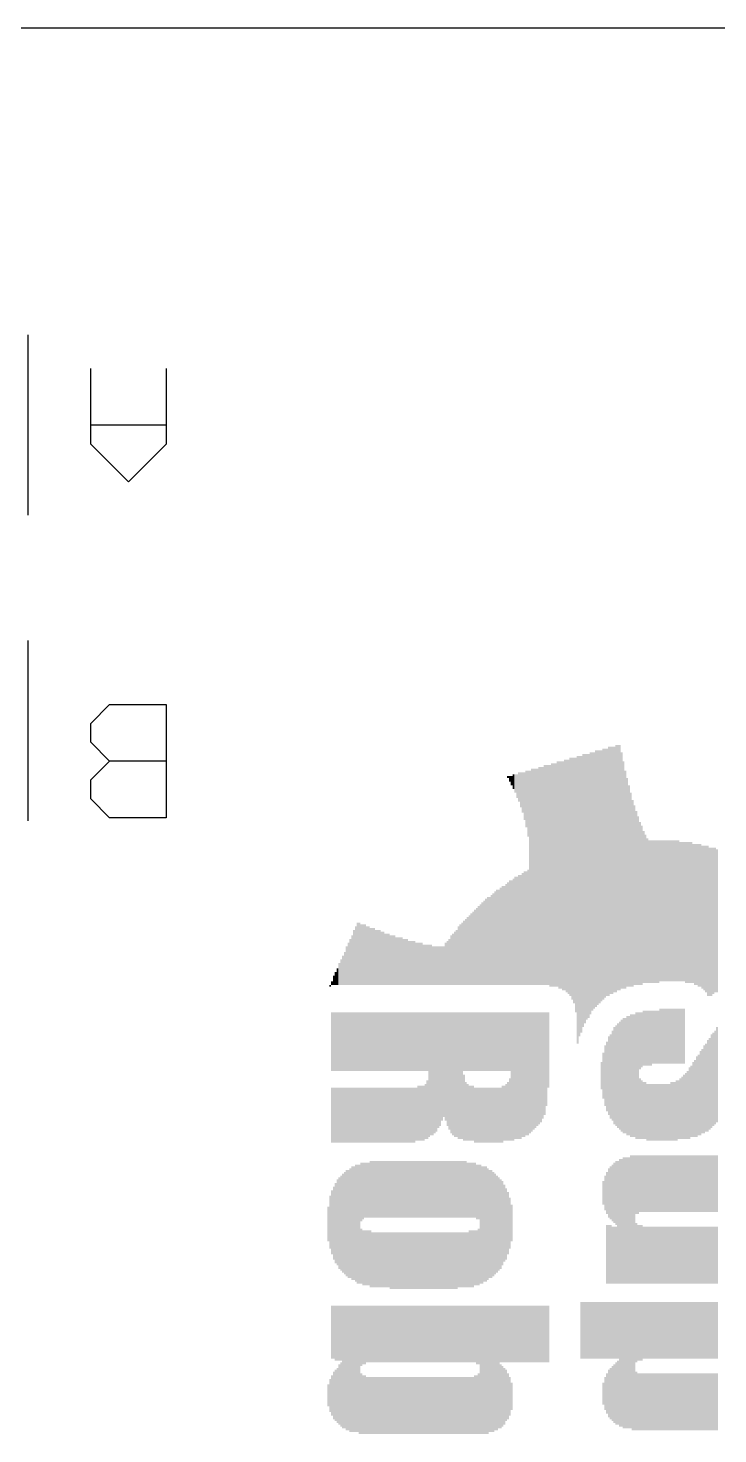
# Model space of a CAD drawing. Extents: x 0.3 to 2.25, y 0 to 1.24.
# Drawn here: x 1.7733 to 1.9991, y 0.7797 to 1.24 of the extents above; entities that cross this region are included whole.
import ezdxf

# ---------------------------------------------------------------- set-up
doc = ezdxf.new("R2010")
doc.units = 0
doc.layers.add('20', color=53, linetype='CONTINUOUS')
doc.layers.add('21', color=7, linetype='CONTINUOUS')

# ---------------------------------------------------------------- blocks, each defined once
blk = doc.blocks.new('RECT')
blk.add_solid([(-0.5, -0.5), (0.5, -0.5), (-0.5, 0.5), (0.5, 0.5)])

msp = doc.modelspace()

# ---------------------------------------------------------------- linework, layer by layer
at = {"layer": '20'}
msp.add_line((2.149937, 1.24), (0.4, 1.24), dxfattribs=at)
at = {"layer": '21'}
for p, q in [((1.773307, 1.080472), (1.773307, 1.139528)), ((1.793812, 1.103812), (1.793812, 1.1285)), ((1.8185, 1.1285), (1.8185, 1.103812)), ((1.8185, 1.109984), (1.793812, 1.109984)), ((1.806156, 1.091468), (1.793812, 1.103812)), ((1.8185, 1.103812), (1.806156, 1.091468)), ((1.773307, 0.980472), (1.773307, 1.039528)), ((1.793812, 1.012328), (1.799984, 1.0185)), ((1.799984, 1.0185), (1.8185, 1.0185)), ((1.8185, 1.0185), (1.8185, 0.981468)), ((1.793812, 1.006156), (1.793812, 1.012328)), ((1.799984, 0.999984), (1.793812, 1.006156)), ((1.793812, 0.993812), (1.799984, 0.999984)), ((1.8185, 0.999984), (1.799984, 0.999984)), ((1.793812, 0.98764), (1.793812, 0.993812)), ((1.799984, 0.981468), (1.793812, 0.98764)), ((1.8185, 0.981468), (1.799984, 0.981468))]:
    msp.add_line(p, q, dxfattribs=at)

# ---------------------------------------------------------------- block references
at = {"layer": '21', "yscale": 0.0006, "rotation": 270}
for p, xscale in [((1.9592, 0.9615), 0.084), ((1.9598, 0.9618), 0.0834), ((1.9604, 0.9621), 0.0828), ((1.961, 0.9624), 0.0822), ((1.9616, 0.963), 0.0822), ((1.9622, 0.9633), 0.0816), ((1.9628, 0.9636), 0.081), ((1.9634, 0.9639), 0.0816), ((1.964, 0.9642), 0.081), ((1.9646, 0.9642), 0.081), ((1.9652, 0.9645), 0.0804), ((1.9658, 0.9648), 0.081), ((1.9664, 0.9651), 0.0804), ((1.967, 0.9651), 0.0804), ((1.9448, 0.9627), 0.0732), ((1.9454, 0.9627), 0.0732), ((1.946, 0.9627), 0.0732), ((1.9466, 0.963), 0.0738), ((1.9472, 0.9627), 0.0744), ((1.9478, 0.9627), 0.0744), ((1.9484, 0.9624), 0.075), ((1.949, 0.9627), 0.0756), ((1.9496, 0.9624), 0.0762), ((1.9502, 0.9621), 0.0768), ((1.9508, 0.9621), 0.078), ((1.9514, 0.9615), 0.0792), ((1.952, 0.9609), 0.0804), ((1.9526, 0.9594), 0.0834), ((1.9532, 0.9546), 0.0942), ((1.9538, 0.9558), 0.0918), ((1.9544, 0.9564), 0.0906), ((1.955, 0.9576), 0.0894), ((1.9556, 0.9582), 0.0882), ((1.9562, 0.9588), 0.087), ((1.9568, 0.9591), 0.0864), ((1.9574, 0.96), 0.0858), ((1.958, 0.9606), 0.0846), ((1.9586, 0.9609), 0.084), ((1.9676, 0.9642), 0.0774), ((1.9682, 0.9627), 0.0744), ((1.9304, 0.9948), 0.0006), ((1.931, 0.9942), 0.0018), ((1.9316, 0.9936), 0.003), ((1.9322, 0.9933), 0.0048), ((1.9328, 0.9927), 0.006), ((1.9334, 0.9918), 0.0078), ((1.934, 0.9915), 0.0096), ((1.9346, 0.9906), 0.0114), ((1.9352, 0.9897), 0.0132), ((1.9358, 0.9885), 0.0156), ((1.9364, 0.9876), 0.0186), ((1.937, 0.9861), 0.0216), ((1.9376, 0.9618), 0.0702), ((1.9382, 0.9621), 0.0708), ((1.9388, 0.9621), 0.0708), ((1.9394, 0.9621), 0.0708), ((1.94, 0.9621), 0.0708), ((1.9406, 0.9624), 0.0714), ((1.9412, 0.9624), 0.0714), ((1.9418, 0.9624), 0.0714), ((1.9424, 0.9627), 0.072), ((1.943, 0.9627), 0.072), ((1.9436, 0.9627), 0.072), ((1.9442, 0.9624), 0.0726), ((1.9688, 0.9612), 0.0714), ((1.9694, 0.9603), 0.0684), ((1.97, 0.9591), 0.066), ((1.9706, 0.9579), 0.0636), ((1.9712, 0.9567), 0.0612), ((1.9718, 0.9561), 0.0588), ((1.9724, 0.9552), 0.057), ((1.973, 0.9543), 0.0552), ((1.9736, 0.9534), 0.0534), ((1.9742, 0.9528), 0.0522), ((1.9748, 0.9522), 0.0498), ((1.9754, 0.9516), 0.0486), ((1.976, 0.951), 0.0474), ((1.9766, 0.9507), 0.0468), ((1.9772, 0.9507), 0.0468), ((1.9778, 0.9507), 0.0468), ((1.9784, 0.9507), 0.0468), ((1.979, 0.9507), 0.0468), ((1.9796, 0.9507), 0.0468), ((1.9802, 0.951), 0.0462), ((1.9808, 0.951), 0.0462), ((1.9814, 0.951), 0.0462), ((1.982, 0.951), 0.0462), ((1.9826, 0.951), 0.0462), ((1.9832, 0.951), 0.0462), ((1.9838, 0.951), 0.0462), ((1.9844, 0.951), 0.0462), ((1.985, 0.951), 0.0462), ((1.9856, 0.951), 0.0462), ((1.9862, 0.951), 0.0462), ((1.9868, 0.9507), 0.0456), ((1.9874, 0.9507), 0.0456), ((1.988, 0.9507), 0.0456), ((1.9886, 0.9504), 0.0462), ((1.9892, 0.9504), 0.0462), ((1.9898, 0.9504), 0.0462), ((1.9904, 0.9504), 0.0462), ((1.991, 0.9501), 0.0456), ((1.9916, 0.9498), 0.0462), ((1.9922, 0.9498), 0.0462), ((1.9928, 0.9495), 0.0468), ((1.9934, 0.9495), 0.0468), ((1.994, 0.9489), 0.0468), ((1.9946, 0.9486), 0.0474), ((1.9952, 0.9483), 0.048), ((1.9958, 0.9477), 0.0492), ((1.9964, 0.9474), 0.0486), ((1.997, 0.9474), 0.0486), ((1.9976, 0.9477), 0.048), ((1.9982, 0.948), 0.0474), ((1.9988, 0.9477), 0.0468), ((1.9328, 0.9444), 0.0354), ((1.9334, 0.9444), 0.0354), ((1.934, 0.9447), 0.036), ((1.9346, 0.9447), 0.036), ((1.9352, 0.945), 0.0366), ((1.9358, 0.9453), 0.0372), ((1.9364, 0.9453), 0.0372), ((1.937, 0.9456), 0.0378), ((1.9268, 0.9423), 0.0312), ((1.9274, 0.9423), 0.0312), ((1.928, 0.9426), 0.0318), ((1.9286, 0.9429), 0.0324), ((1.9292, 0.9429), 0.0324), ((1.9298, 0.9432), 0.033), ((1.9304, 0.9435), 0.0336), ((1.931, 0.9438), 0.0342), ((1.9316, 0.9438), 0.0342), ((1.9322, 0.9441), 0.0348), ((1.9214, 0.9399), 0.0264), ((1.922, 0.9402), 0.027), ((1.9226, 0.9405), 0.0276), ((1.9232, 0.9408), 0.0282), ((1.9238, 0.9411), 0.0288), ((1.9244, 0.9411), 0.0288), ((1.925, 0.9414), 0.0294), ((1.9256, 0.9417), 0.03), ((1.9262, 0.942), 0.0306), ((1.9166, 0.9375), 0.0216), ((1.9172, 0.9378), 0.0222), ((1.9178, 0.9381), 0.0228), ((1.9184, 0.9384), 0.0234), ((1.919, 0.9387), 0.024), ((1.9196, 0.939), 0.0246), ((1.9202, 0.9393), 0.0252), ((1.9208, 0.9396), 0.0258), ((1.88, 0.9357), 0.018), ((1.8806, 0.9363), 0.0192), ((1.8812, 0.9369), 0.0204), ((1.8818, 0.9369), 0.0204), ((1.8824, 0.9366), 0.0198), ((1.883, 0.9366), 0.0198), ((1.8836, 0.9366), 0.0198), ((1.8842, 0.9363), 0.0192), ((1.8848, 0.9363), 0.0192), ((1.8854, 0.936), 0.0186), ((1.886, 0.936), 0.0186), ((1.8866, 0.936), 0.0186), ((1.8872, 0.9357), 0.018), ((1.8878, 0.9357), 0.018), ((1.8884, 0.9357), 0.018), ((1.889, 0.9354), 0.0174), ((1.8896, 0.9354), 0.0174), ((1.913, 0.9354), 0.0174), ((1.9136, 0.9357), 0.018), ((1.9142, 0.9363), 0.0192), ((1.9148, 0.9366), 0.0198), ((1.9154, 0.9369), 0.0204), ((1.916, 0.9372), 0.021), ((1.8776, 0.933), 0.0126), ((1.8782, 0.9336), 0.0138), ((1.8788, 0.9342), 0.015), ((1.8794, 0.9348), 0.0162), ((1.8902, 0.9351), 0.0168), ((1.8908, 0.9351), 0.0168), ((1.8914, 0.9351), 0.0168), ((1.892, 0.9348), 0.0162), ((1.8926, 0.9348), 0.0162), ((1.8932, 0.9348), 0.0162), ((1.8938, 0.9345), 0.0156), ((1.8944, 0.9345), 0.0156), ((1.895, 0.9345), 0.0156), ((1.8956, 0.9345), 0.0156), ((1.8962, 0.9342), 0.015), ((1.8968, 0.9342), 0.015), ((1.8974, 0.9342), 0.015), ((1.898, 0.9339), 0.0144), ((1.8986, 0.9339), 0.0144), ((1.8992, 0.9339), 0.0144), ((1.8998, 0.9339), 0.0144), ((1.9004, 0.9336), 0.0138), ((1.901, 0.9336), 0.0138), ((1.9016, 0.9336), 0.0138), ((1.9022, 0.9336), 0.0138), ((1.9028, 0.9333), 0.0132), ((1.9034, 0.9333), 0.0132), ((1.904, 0.9333), 0.0132), ((1.9046, 0.9333), 0.0132), ((1.9052, 0.9333), 0.0132), ((1.9058, 0.933), 0.0126), ((1.9064, 0.933), 0.0126), ((1.907, 0.933), 0.0126), ((1.9076, 0.933), 0.0126), ((1.9082, 0.933), 0.0126), ((1.9088, 0.933), 0.0126), ((1.9094, 0.933), 0.0126), ((1.91, 0.9336), 0.0138), ((1.9106, 0.9339), 0.0144), ((1.9112, 0.9342), 0.015), ((1.9118, 0.9348), 0.0162), ((1.9124, 0.9351), 0.0168), ((1.8758, 0.9309), 0.0084), ((1.8764, 0.9315), 0.0096), ((1.877, 0.9321), 0.0108), ((1.874, 0.9288), 0.0042), ((1.8746, 0.9294), 0.0054), ((1.8752, 0.9303), 0.0072), ((1.8722, 0.9264), 0.0006), ((1.8728, 0.9273), 0.0012), ((1.8734, 0.9282), 0.003), ((1.8728, 0.9081), 0.0192), ((1.8734, 0.9081), 0.0192), ((1.874, 0.9081), 0.0192), ((1.8746, 0.9081), 0.0192), ((1.8752, 0.9081), 0.0192), ((1.8758, 0.9081), 0.0192), ((1.8764, 0.9081), 0.0192), ((1.877, 0.9081), 0.0192), ((1.8776, 0.9081), 0.0192), ((1.8782, 0.9081), 0.0192), ((1.8788, 0.9081), 0.0192), ((1.8794, 0.9081), 0.0192), ((1.88, 0.9081), 0.0192), ((1.8806, 0.9081), 0.0192), ((1.8812, 0.9081), 0.0192), ((1.8818, 0.9081), 0.0192), ((1.8824, 0.9081), 0.0192), ((1.883, 0.9081), 0.0192), ((1.8836, 0.9081), 0.0192), ((1.8842, 0.9081), 0.0192), ((1.8848, 0.9081), 0.0192), ((1.8854, 0.9081), 0.0192), ((1.886, 0.9081), 0.0192), ((1.8866, 0.9081), 0.0192), ((1.8872, 0.9081), 0.0192), ((1.8878, 0.9081), 0.0192), ((1.8884, 0.9081), 0.0192), ((1.889, 0.9081), 0.0192), ((1.8896, 0.9081), 0.0192), ((1.8902, 0.9081), 0.0192), ((1.8908, 0.9081), 0.0192), ((1.8914, 0.9081), 0.0192), ((1.892, 0.9081), 0.0192), ((1.8926, 0.9081), 0.0192), ((1.8932, 0.9081), 0.0192), ((1.8938, 0.9081), 0.0192), ((1.8944, 0.9081), 0.0192), ((1.895, 0.9081), 0.0192), ((1.8956, 0.9081), 0.0192), ((1.8962, 0.9081), 0.0192), ((1.8968, 0.9081), 0.0192), ((1.8974, 0.9081), 0.0192), ((1.898, 0.9081), 0.0192), ((1.8986, 0.9081), 0.0192), ((1.8992, 0.9081), 0.0192), ((1.8998, 0.9081), 0.0192), ((1.9004, 0.9081), 0.0192), ((1.901, 0.9081), 0.0192), ((1.9016, 0.9081), 0.0192), ((1.9022, 0.9081), 0.0192), ((1.9028, 0.9081), 0.0192), ((1.9034, 0.9081), 0.0192), ((1.904, 0.9081), 0.0192), ((1.9046, 0.8973), 0.0408), ((1.9052, 0.8976), 0.0402), ((1.9058, 0.8976), 0.0402), ((1.9064, 0.8979), 0.0396), ((1.907, 0.8982), 0.039), ((1.9076, 0.8988), 0.0378), ((1.9082, 0.8991), 0.0372), ((1.9088, 0.9), 0.0354), ((1.9094, 0.9006), 0.0342), ((1.91, 0.9), 0.0354), ((1.9106, 0.8991), 0.0372), ((1.9112, 0.8985), 0.0384), ((1.9118, 0.8979), 0.0396), ((1.9124, 0.8976), 0.0402), ((1.913, 0.8973), 0.0408), ((1.9136, 0.8973), 0.0408), ((1.9142, 0.897), 0.0414), ((1.9148, 0.897), 0.0414), ((1.9154, 0.897), 0.0414), ((1.916, 0.9081), 0.0192), ((1.9166, 0.9081), 0.0192), ((1.9172, 0.9081), 0.0192), ((1.9178, 0.9081), 0.0192), ((1.9184, 0.9081), 0.0192), ((1.919, 0.9081), 0.0192), ((1.9196, 0.9081), 0.0192), ((1.9202, 0.9081), 0.0192), ((1.9208, 0.9081), 0.0192), ((1.9214, 0.9081), 0.0192), ((1.922, 0.9081), 0.0192), ((1.9226, 0.9081), 0.0192), ((1.9232, 0.9081), 0.0192), ((1.9238, 0.9081), 0.0192), ((1.9244, 0.9081), 0.0192), ((1.925, 0.9081), 0.0192), ((1.9256, 0.9081), 0.0192), ((1.9262, 0.9081), 0.0192), ((1.9268, 0.9081), 0.0192), ((1.9274, 0.9081), 0.0192), ((1.928, 0.9081), 0.0192), ((1.9286, 0.9081), 0.0192), ((1.9292, 0.9081), 0.0192), ((1.9298, 0.9081), 0.0192), ((1.9304, 0.9081), 0.0192), ((1.931, 0.9081), 0.0192), ((1.9316, 0.8967), 0.042), ((1.9322, 0.8967), 0.042), ((1.9328, 0.897), 0.0414), ((1.9334, 0.897), 0.0414), ((1.934, 0.897), 0.0414), ((1.9346, 0.897), 0.0414), ((1.9352, 0.8973), 0.0408), ((1.9358, 0.8973), 0.0408), ((1.9364, 0.8976), 0.0402), ((1.937, 0.8976), 0.0402), ((1.9376, 0.8979), 0.0396), ((1.9382, 0.8982), 0.039), ((1.9388, 0.8985), 0.0384), ((1.9394, 0.8988), 0.0378), ((1.94, 0.8991), 0.0372), ((1.9406, 0.8994), 0.0366), ((1.9412, 0.8997), 0.036), ((1.9418, 0.9003), 0.0348), ((1.9424, 0.9009), 0.0336), ((1.943, 0.9024), 0.0306), ((1.9436, 0.9054), 0.0246), ((1.9694, 0.897), 0.039), ((1.97, 0.897), 0.039), ((1.9706, 0.897), 0.0402), ((1.9712, 0.897), 0.0402), ((1.9718, 0.897), 0.0402), ((1.9724, 0.897), 0.0414), ((1.973, 0.897), 0.0414), ((1.9736, 0.9084), 0.0186), ((1.9742, 0.9087), 0.018), ((1.9748, 0.9093), 0.018), ((1.9754, 0.9093), 0.018), ((1.976, 0.9093), 0.018), ((1.9766, 0.9093), 0.018), ((1.9772, 0.9093), 0.018), ((1.9778, 0.9096), 0.0174), ((1.9784, 0.9096), 0.0174), ((1.979, 0.9096), 0.0174), ((1.9796, 0.9096), 0.0174), ((1.9802, 0.9099), 0.018), ((1.9808, 0.9099), 0.018), ((1.9814, 0.9099), 0.018), ((1.982, 0.9099), 0.018), ((1.9826, 0.9099), 0.018), ((1.9832, 0.9099), 0.018), ((1.9838, 0.9099), 0.018), ((1.9844, 0.9099), 0.018), ((1.985, 0.9099), 0.018), ((1.9856, 0.9099), 0.018), ((1.9862, 0.9099), 0.018), ((1.9868, 0.9099), 0.018), ((1.9874, 0.9099), 0.018), ((1.988, 0.9099), 0.018), ((1.9646, 0.897), 0.0294), ((1.9652, 0.897), 0.0318), ((1.9658, 0.897), 0.033), ((1.9664, 0.897), 0.0342), ((1.967, 0.897), 0.0354), ((1.9676, 0.897), 0.0366), ((1.9682, 0.897), 0.0378), ((1.9688, 0.897), 0.0378), ((1.9982, 0.8964), 0.0306), ((1.9988, 0.8973), 0.0312), ((1.9622, 0.897), 0.0198), ((1.9628, 0.8967), 0.0228), ((1.9634, 0.897), 0.0258), ((1.964, 0.8967), 0.0276), ((1.9946, 0.8925), 0.0288), ((1.9952, 0.8931), 0.0288), ((1.9958, 0.8937), 0.03), ((1.9964, 0.8943), 0.03), ((1.997, 0.8952), 0.0306), ((1.9976, 0.8958), 0.0306), ((1.9616, 0.897), 0.015), ((1.9922, 0.8901), 0.0264), ((1.9928, 0.8907), 0.0264), ((1.9934, 0.8913), 0.0276), ((1.994, 0.8919), 0.0276), ((1.961, 0.897), 0.009), ((1.9886, 0.8871), 0.0216), ((1.9892, 0.8874), 0.0222), ((1.9898, 0.888), 0.0234), ((1.9904, 0.8886), 0.0234), ((1.991, 0.8892), 0.0246), ((1.9916, 0.8895), 0.0252), ((1.8728, 0.8841), 0.018), ((1.8734, 0.8841), 0.018), ((1.874, 0.8841), 0.018), ((1.8746, 0.8841), 0.018), ((1.8752, 0.8841), 0.018), ((1.8758, 0.8841), 0.018), ((1.8764, 0.8841), 0.018), ((1.877, 0.8841), 0.018), ((1.8776, 0.8841), 0.018), ((1.8782, 0.8841), 0.018), ((1.8788, 0.8841), 0.018), ((1.8794, 0.8841), 0.018), ((1.88, 0.8841), 0.018), ((1.8806, 0.8841), 0.018), ((1.8812, 0.8841), 0.018), ((1.8818, 0.8841), 0.018), ((1.8824, 0.8841), 0.018), ((1.883, 0.8841), 0.018), ((1.8836, 0.8841), 0.018), ((1.8842, 0.8841), 0.018), ((1.8848, 0.8841), 0.018), ((1.8854, 0.8841), 0.018), ((1.886, 0.8841), 0.018), ((1.8866, 0.8841), 0.018), ((1.8872, 0.8841), 0.018), ((1.8878, 0.8841), 0.018), ((1.8884, 0.8841), 0.018), ((1.889, 0.8841), 0.018), ((1.8896, 0.8841), 0.018), ((1.8902, 0.8841), 0.018), ((1.8908, 0.8841), 0.018), ((1.8914, 0.8841), 0.018), ((1.892, 0.8841), 0.018), ((1.8926, 0.8841), 0.018), ((1.8932, 0.8841), 0.018), ((1.8938, 0.8841), 0.018), ((1.8944, 0.8841), 0.018), ((1.895, 0.8841), 0.018), ((1.8956, 0.8841), 0.018), ((1.8962, 0.8841), 0.018), ((1.8968, 0.8841), 0.018), ((1.8974, 0.8841), 0.018), ((1.898, 0.8841), 0.018), ((1.8986, 0.8841), 0.018), ((1.8992, 0.8841), 0.018), ((1.8998, 0.8841), 0.018), ((1.9004, 0.8844), 0.0174), ((1.901, 0.8847), 0.018), ((1.9016, 0.8847), 0.018), ((1.9022, 0.8847), 0.018), ((1.9028, 0.8847), 0.018), ((1.9034, 0.8853), 0.018), ((1.904, 0.8859), 0.0192), ((1.916, 0.8865), 0.0216), ((1.9166, 0.8853), 0.0192), ((1.9172, 0.885), 0.0186), ((1.9178, 0.8847), 0.018), ((1.9184, 0.8847), 0.018), ((1.919, 0.8847), 0.018), ((1.9196, 0.8841), 0.018), ((1.9202, 0.8841), 0.018), ((1.9208, 0.8841), 0.018), ((1.9214, 0.8841), 0.018), ((1.922, 0.8841), 0.018), ((1.9226, 0.8841), 0.018), ((1.9232, 0.8841), 0.018), ((1.9238, 0.8841), 0.018), ((1.9244, 0.8841), 0.018), ((1.925, 0.8841), 0.018), ((1.9256, 0.8841), 0.018), ((1.9262, 0.8841), 0.018), ((1.9268, 0.8841), 0.018), ((1.9274, 0.8841), 0.018), ((1.928, 0.8841), 0.018), ((1.9286, 0.8844), 0.0186), ((1.9292, 0.8847), 0.018), ((1.9298, 0.885), 0.0186), ((1.9304, 0.8853), 0.0192), ((1.931, 0.8859), 0.0204), ((1.9736, 0.8862), 0.0198), ((1.9742, 0.8859), 0.0192), ((1.9748, 0.8856), 0.0186), ((1.9754, 0.8856), 0.0186), ((1.976, 0.885), 0.0186), ((1.9766, 0.885), 0.0186), ((1.9772, 0.885), 0.0186), ((1.9778, 0.885), 0.0186), ((1.9784, 0.885), 0.0186), ((1.979, 0.885), 0.0186), ((1.9796, 0.885), 0.0186), ((1.9802, 0.885), 0.0186), ((1.9808, 0.885), 0.0186), ((1.9814, 0.885), 0.0186), ((1.982, 0.885), 0.0186), ((1.9826, 0.885), 0.0186), ((1.9832, 0.885), 0.0186), ((1.9838, 0.8853), 0.0192), ((1.9844, 0.8853), 0.0192), ((1.985, 0.8853), 0.0192), ((1.9856, 0.8856), 0.0198), ((1.9862, 0.8859), 0.0192), ((1.9868, 0.8862), 0.0198), ((1.9874, 0.8865), 0.0204), ((1.988, 0.8868), 0.021), ((1.9682, 0.8496), 0.0414), ((1.9688, 0.8496), 0.0414), ((1.9694, 0.8496), 0.0414), ((1.97, 0.8496), 0.0414), ((1.9706, 0.8499), 0.042), ((1.9712, 0.8499), 0.042), ((1.9718, 0.8499), 0.042), ((1.9724, 0.8613), 0.0192), ((1.973, 0.8613), 0.0192), ((1.9736, 0.8616), 0.0186), ((1.9742, 0.8616), 0.0186), ((1.9748, 0.8616), 0.0186), ((1.9754, 0.8616), 0.0186), ((1.976, 0.8616), 0.0186), ((1.9766, 0.8616), 0.0186), ((1.9772, 0.8616), 0.0186), ((1.9778, 0.8616), 0.0186), ((1.9784, 0.8616), 0.0186), ((1.979, 0.8616), 0.0186), ((1.9796, 0.8616), 0.0186), ((1.9802, 0.8616), 0.0186), ((1.9808, 0.8616), 0.0186), ((1.9814, 0.8616), 0.0186), ((1.982, 0.8616), 0.0186), ((1.9826, 0.8616), 0.0186), ((1.9832, 0.8616), 0.0186), ((1.9838, 0.8616), 0.0186), ((1.9844, 0.8616), 0.0186), ((1.985, 0.8616), 0.0186), ((1.9856, 0.8616), 0.0186), ((1.9862, 0.8616), 0.0186), ((1.9868, 0.8616), 0.0186), ((1.9874, 0.8616), 0.0186), ((1.988, 0.8616), 0.0186), ((1.9886, 0.8616), 0.0186), ((1.9892, 0.8616), 0.0186), ((1.9898, 0.8616), 0.0186), ((1.9904, 0.8616), 0.0186), ((1.991, 0.8616), 0.0186), ((1.9916, 0.8616), 0.0186), ((1.9922, 0.8616), 0.0186), ((1.9928, 0.8616), 0.0186), ((1.9934, 0.8616), 0.0186), ((1.994, 0.8616), 0.0186), ((1.9946, 0.8616), 0.0186), ((1.9952, 0.8616), 0.0186), ((1.9958, 0.8616), 0.0186), ((1.9964, 0.8616), 0.0186), ((1.997, 0.8616), 0.0186), ((1.9976, 0.8616), 0.0186), ((1.9982, 0.8616), 0.0186), ((1.9988, 0.8616), 0.0186), ((1.877, 0.8487), 0.0336), ((1.8776, 0.8487), 0.0348), ((1.8782, 0.8484), 0.0354), ((1.8788, 0.8487), 0.036), ((1.8794, 0.8487), 0.0372), ((1.88, 0.8487), 0.0372), ((1.8806, 0.8487), 0.0384), ((1.8812, 0.8484), 0.039), ((1.8818, 0.8484), 0.039), ((1.8824, 0.8589), 0.0192), ((1.883, 0.8592), 0.0186), ((1.8836, 0.8595), 0.018), ((1.8842, 0.8595), 0.018), ((1.8848, 0.8595), 0.018), ((1.8854, 0.8598), 0.0186), ((1.886, 0.8598), 0.0186), ((1.8866, 0.8598), 0.0186), ((1.8872, 0.8598), 0.0186), ((1.8878, 0.8598), 0.0186), ((1.8884, 0.8598), 0.0186), ((1.889, 0.8598), 0.0186), ((1.8896, 0.8598), 0.0186), ((1.8902, 0.8598), 0.0186), ((1.8908, 0.8598), 0.0186), ((1.8914, 0.8598), 0.0186), ((1.892, 0.8598), 0.0186), ((1.8926, 0.8598), 0.0186), ((1.8932, 0.8598), 0.0186), ((1.8938, 0.8598), 0.0186), ((1.8944, 0.8598), 0.0186), ((1.895, 0.8598), 0.0186), ((1.8956, 0.8598), 0.0186), ((1.8962, 0.8598), 0.0186), ((1.8968, 0.8598), 0.0186), ((1.8974, 0.8598), 0.0186), ((1.898, 0.8598), 0.0186), ((1.8986, 0.8598), 0.0186), ((1.8992, 0.8598), 0.0186), ((1.8998, 0.8598), 0.0186), ((1.9004, 0.8598), 0.0186), ((1.901, 0.8598), 0.0186), ((1.9016, 0.8598), 0.0186), ((1.9022, 0.8598), 0.0186), ((1.9028, 0.8598), 0.0186), ((1.9034, 0.8598), 0.0186), ((1.904, 0.8598), 0.0186), ((1.9046, 0.8598), 0.0186), ((1.9052, 0.8598), 0.0186), ((1.9058, 0.8598), 0.0186), ((1.9064, 0.8598), 0.0186), ((1.907, 0.8598), 0.0186), ((1.9076, 0.8598), 0.0186), ((1.9082, 0.8598), 0.0186), ((1.9088, 0.8598), 0.0186), ((1.9094, 0.8598), 0.0186), ((1.91, 0.8598), 0.0186), ((1.9106, 0.8598), 0.0186), ((1.9112, 0.8598), 0.0186), ((1.9118, 0.8598), 0.0186), ((1.9124, 0.8598), 0.0186), ((1.913, 0.8598), 0.0186), ((1.9136, 0.8598), 0.0186), ((1.9142, 0.8598), 0.0186), ((1.9148, 0.8598), 0.0186), ((1.9154, 0.8598), 0.0186), ((1.916, 0.8598), 0.0186), ((1.9166, 0.8598), 0.0186), ((1.9172, 0.8595), 0.018), ((1.9178, 0.8595), 0.018), ((1.9184, 0.8595), 0.018), ((1.919, 0.8595), 0.018), ((1.9196, 0.8595), 0.018), ((1.9202, 0.8589), 0.018), ((1.9208, 0.8589), 0.018), ((1.9214, 0.8484), 0.039), ((1.922, 0.8481), 0.0384), ((1.9226, 0.8484), 0.0378), ((1.9232, 0.8484), 0.0378), ((1.9238, 0.8484), 0.0366), ((1.9244, 0.8484), 0.0354), ((1.925, 0.8484), 0.0354), ((1.9256, 0.8484), 0.0342), ((1.9628, 0.8586), 0.0138), ((1.9634, 0.8586), 0.0162), ((1.964, 0.8586), 0.0174), ((1.9646, 0.8586), 0.0186), ((1.9652, 0.8586), 0.0198), ((1.9658, 0.8586), 0.021), ((1.9664, 0.849), 0.0402), ((1.967, 0.8493), 0.0408), ((1.9676, 0.8493), 0.0408), ((1.874, 0.8487), 0.0264), ((1.8746, 0.849), 0.0282), ((1.8752, 0.8487), 0.03), ((1.8758, 0.8487), 0.0312), ((1.8764, 0.8487), 0.0324), ((1.9262, 0.8484), 0.033), ((1.9268, 0.8484), 0.0318), ((1.9274, 0.8484), 0.0306), ((1.928, 0.8484), 0.0294), ((1.9286, 0.8487), 0.0276), ((1.9292, 0.8487), 0.0252), ((1.9616, 0.8586), 0.0078), ((1.9622, 0.8586), 0.0114), ((1.8722, 0.849), 0.0174), ((1.8728, 0.849), 0.021), ((1.8734, 0.8487), 0.024), ((1.9298, 0.8484), 0.0234), ((1.9304, 0.8487), 0.0204), ((1.931, 0.8487), 0.0168), ((1.8716, 0.8484), 0.0114), ((1.9316, 0.8487), 0.012), ((1.9628, 0.8385), 0.0192), ((1.9634, 0.8385), 0.0192), ((1.964, 0.8385), 0.0192), ((1.9646, 0.8382), 0.0186), ((1.9652, 0.8382), 0.0186), ((1.9658, 0.8382), 0.0186), ((1.9724, 0.8388), 0.0198), ((1.973, 0.8385), 0.0192), ((1.9736, 0.8385), 0.0192), ((1.9742, 0.8385), 0.0192), ((1.9748, 0.8382), 0.0186), ((1.9754, 0.8382), 0.0186), ((1.976, 0.8382), 0.0186), ((1.9766, 0.8382), 0.0186), ((1.9772, 0.8382), 0.0186), ((1.9778, 0.8382), 0.0186), ((1.9784, 0.8382), 0.0186), ((1.979, 0.8382), 0.0186), ((1.9796, 0.8382), 0.0186), ((1.9802, 0.8382), 0.0186), ((1.9808, 0.8382), 0.0186), ((1.9814, 0.8382), 0.0186), ((1.982, 0.8382), 0.0186), ((1.9826, 0.8382), 0.0186), ((1.9832, 0.8382), 0.0186), ((1.9838, 0.8382), 0.0186), ((1.9844, 0.8382), 0.0186), ((1.985, 0.8382), 0.0186), ((1.9856, 0.8382), 0.0186), ((1.9862, 0.8382), 0.0186), ((1.9868, 0.8382), 0.0186), ((1.9874, 0.8382), 0.0186), ((1.988, 0.8382), 0.0186), ((1.9886, 0.8382), 0.0186), ((1.9892, 0.8382), 0.0186), ((1.9898, 0.8382), 0.0186), ((1.9904, 0.8382), 0.0186), ((1.991, 0.8382), 0.0186), ((1.9916, 0.8382), 0.0186), ((1.9922, 0.8382), 0.0186), ((1.9928, 0.8382), 0.0186), ((1.9934, 0.8382), 0.0186), ((1.994, 0.8382), 0.0186), ((1.9946, 0.8382), 0.0186), ((1.9952, 0.8382), 0.0186), ((1.9958, 0.8382), 0.0186), ((1.9964, 0.8382), 0.0186), ((1.997, 0.8382), 0.0186), ((1.9976, 0.8382), 0.0186), ((1.9982, 0.8382), 0.0186), ((1.9988, 0.8382), 0.0186), ((1.8824, 0.8379), 0.018), ((1.883, 0.8373), 0.018), ((1.8836, 0.8373), 0.018), ((1.8842, 0.8373), 0.018), ((1.8848, 0.8373), 0.018), ((1.8854, 0.837), 0.0186), ((1.886, 0.8367), 0.018), ((1.8866, 0.8367), 0.018), ((1.8872, 0.8367), 0.018), ((1.8878, 0.8367), 0.018), ((1.8884, 0.8367), 0.018), ((1.889, 0.8367), 0.018), ((1.8896, 0.8367), 0.018), ((1.8902, 0.8367), 0.018), ((1.8908, 0.8367), 0.018), ((1.8914, 0.8367), 0.018), ((1.892, 0.8364), 0.0186), ((1.8926, 0.8364), 0.0186), ((1.8932, 0.8364), 0.0186), ((1.8938, 0.8364), 0.0186), ((1.8944, 0.8364), 0.0186), ((1.895, 0.8364), 0.0186), ((1.8956, 0.8364), 0.0186), ((1.8962, 0.8364), 0.0186), ((1.8968, 0.8364), 0.0186), ((1.8974, 0.8364), 0.0186), ((1.898, 0.8364), 0.0186), ((1.8986, 0.8364), 0.0186), ((1.8992, 0.8364), 0.0186), ((1.8998, 0.8364), 0.0186), ((1.9004, 0.8364), 0.0186), ((1.901, 0.8364), 0.0186), ((1.9016, 0.8364), 0.0186), ((1.9022, 0.8364), 0.0186), ((1.9028, 0.8364), 0.0186), ((1.9034, 0.8364), 0.0186), ((1.904, 0.8364), 0.0186), ((1.9046, 0.8364), 0.0186), ((1.9052, 0.8364), 0.0186), ((1.9058, 0.8364), 0.0186), ((1.9064, 0.8364), 0.0186), ((1.907, 0.8364), 0.0186), ((1.9076, 0.8364), 0.0186), ((1.9082, 0.8364), 0.0186), ((1.9088, 0.8364), 0.0186), ((1.9094, 0.8364), 0.0186), ((1.91, 0.8364), 0.0186), ((1.9106, 0.8364), 0.0186), ((1.9112, 0.8364), 0.0186), ((1.9118, 0.8364), 0.0186), ((1.9124, 0.8364), 0.0186), ((1.913, 0.8364), 0.0186), ((1.9136, 0.8364), 0.0186), ((1.9142, 0.8367), 0.018), ((1.9148, 0.8367), 0.018), ((1.9154, 0.8367), 0.018), ((1.916, 0.8367), 0.018), ((1.9166, 0.8367), 0.018), ((1.9172, 0.8367), 0.018), ((1.9178, 0.837), 0.0186), ((1.9184, 0.837), 0.0186), ((1.919, 0.837), 0.0186), ((1.9196, 0.8373), 0.018), ((1.9202, 0.8373), 0.018), ((1.9208, 0.8376), 0.0186), ((1.8728, 0.813), 0.0174), ((1.8734, 0.813), 0.0174), ((1.874, 0.8127), 0.018), ((1.8746, 0.8127), 0.018), ((1.8752, 0.8127), 0.018), ((1.8758, 0.8127), 0.018), ((1.8764, 0.8016), 0.0402), ((1.877, 0.8016), 0.0402), ((1.8776, 0.8013), 0.0408), ((1.8782, 0.8013), 0.0408), ((1.8788, 0.801), 0.0414), ((1.8794, 0.801), 0.0414), ((1.88, 0.801), 0.0414), ((1.8806, 0.801), 0.0414), ((1.8812, 0.801), 0.0414), ((1.8818, 0.8007), 0.042), ((1.8824, 0.8118), 0.0198), ((1.883, 0.8121), 0.0192), ((1.8836, 0.8121), 0.0192), ((1.8842, 0.8124), 0.0186), ((1.8848, 0.8124), 0.0186), ((1.8854, 0.8124), 0.0186), ((1.886, 0.8124), 0.0186), ((1.8866, 0.8124), 0.0186), ((1.8872, 0.8124), 0.0186), ((1.8878, 0.8124), 0.0186), ((1.8884, 0.8124), 0.0186), ((1.889, 0.8124), 0.0186), ((1.8896, 0.8124), 0.0186), ((1.8902, 0.8124), 0.0186), ((1.8908, 0.8124), 0.0186), ((1.8914, 0.8124), 0.0186), ((1.892, 0.8124), 0.0186), ((1.8926, 0.8124), 0.0186), ((1.8932, 0.8124), 0.0186), ((1.8938, 0.8124), 0.0186), ((1.8944, 0.8124), 0.0186), ((1.895, 0.8124), 0.0186), ((1.8956, 0.8124), 0.0186), ((1.8962, 0.8124), 0.0186), ((1.8968, 0.8124), 0.0186), ((1.8974, 0.8124), 0.0186), ((1.898, 0.8124), 0.0186), ((1.8986, 0.8124), 0.0186), ((1.8992, 0.8124), 0.0186), ((1.8998, 0.8124), 0.0186), ((1.9004, 0.8124), 0.0186), ((1.901, 0.8124), 0.0186), ((1.9016, 0.8124), 0.0186), ((1.9022, 0.8124), 0.0186), ((1.9028, 0.8124), 0.0186), ((1.9034, 0.8124), 0.0186), ((1.904, 0.8124), 0.0186), ((1.9046, 0.8124), 0.0186), ((1.9052, 0.8124), 0.0186), ((1.9058, 0.8124), 0.0186), ((1.9064, 0.8124), 0.0186), ((1.907, 0.8124), 0.0186), ((1.9076, 0.8124), 0.0186), ((1.9082, 0.8124), 0.0186), ((1.9088, 0.8124), 0.0186), ((1.9094, 0.8124), 0.0186), ((1.91, 0.8124), 0.0186), ((1.9106, 0.8124), 0.0186), ((1.9112, 0.8124), 0.0186), ((1.9118, 0.8124), 0.0186), ((1.9124, 0.8124), 0.0186), ((1.913, 0.8124), 0.0186), ((1.9136, 0.8124), 0.0186), ((1.9142, 0.8124), 0.0186), ((1.9148, 0.8124), 0.0186), ((1.9154, 0.8124), 0.0186), ((1.916, 0.8124), 0.0186), ((1.9166, 0.8124), 0.0186), ((1.9172, 0.8124), 0.0186), ((1.9178, 0.8124), 0.0186), ((1.9184, 0.8124), 0.0186), ((1.919, 0.8124), 0.0186), ((1.9196, 0.8124), 0.0186), ((1.9202, 0.8121), 0.0192), ((1.9208, 0.8121), 0.0192), ((1.9214, 0.8007), 0.042), ((1.922, 0.8007), 0.042), ((1.9226, 0.8007), 0.042), ((1.9232, 0.8007), 0.042), ((1.9238, 0.8007), 0.042), ((1.9244, 0.801), 0.0414), ((1.925, 0.801), 0.0414), ((1.9256, 0.801), 0.0414), ((1.9262, 0.8013), 0.0408), ((1.9268, 0.8013), 0.0408), ((1.9274, 0.8016), 0.0402), ((1.928, 0.8124), 0.0186), ((1.9286, 0.8124), 0.0186), ((1.9292, 0.8124), 0.0186), ((1.9298, 0.8124), 0.0186), ((1.9304, 0.8124), 0.0186), ((1.931, 0.8124), 0.0186), ((1.9316, 0.8124), 0.0186), ((1.9322, 0.8124), 0.0186), ((1.9328, 0.8124), 0.0186), ((1.9334, 0.8124), 0.0186), ((1.934, 0.8124), 0.0186), ((1.9346, 0.8124), 0.0186), ((1.9352, 0.8124), 0.0186), ((1.9358, 0.8124), 0.0186), ((1.9364, 0.8124), 0.0186), ((1.937, 0.8124), 0.0186), ((1.9376, 0.8124), 0.0186), ((1.9382, 0.8124), 0.0186), ((1.9388, 0.8124), 0.0186), ((1.9394, 0.8124), 0.0186), ((1.94, 0.8124), 0.0186), ((1.9406, 0.8124), 0.0186), ((1.9412, 0.8124), 0.0186), ((1.9418, 0.8124), 0.0186), ((1.9424, 0.8124), 0.0186), ((1.943, 0.8124), 0.0186), ((1.9436, 0.8124), 0.0186), ((1.9544, 0.8136), 0.0186), ((1.955, 0.8136), 0.0186), ((1.9556, 0.8136), 0.0186), ((1.9562, 0.8136), 0.0186), ((1.9568, 0.8136), 0.0186), ((1.9574, 0.8136), 0.0186), ((1.958, 0.8136), 0.0186), ((1.9586, 0.8136), 0.0186), ((1.9592, 0.8136), 0.0186), ((1.9598, 0.8136), 0.0186), ((1.9604, 0.8136), 0.0186), ((1.961, 0.8136), 0.0186), ((1.9616, 0.8136), 0.0186), ((1.9622, 0.8136), 0.0186), ((1.9628, 0.8136), 0.0186), ((1.9634, 0.8136), 0.0186), ((1.964, 0.8136), 0.0186), ((1.9646, 0.8136), 0.0186), ((1.9652, 0.8136), 0.0186), ((1.9658, 0.8136), 0.0186), ((1.9664, 0.8136), 0.0186), ((1.967, 0.8025), 0.0408), ((1.9676, 0.8025), 0.0408), ((1.9682, 0.8022), 0.0414), ((1.9688, 0.8022), 0.0414), ((1.9694, 0.8022), 0.0414), ((1.97, 0.8022), 0.0414), ((1.9706, 0.8022), 0.0414), ((1.9712, 0.8019), 0.042), ((1.9718, 0.8019), 0.042), ((1.9724, 0.813), 0.0198), ((1.973, 0.8133), 0.0192), ((1.9736, 0.8133), 0.0192), ((1.9742, 0.8133), 0.0192), ((1.9748, 0.8136), 0.0186), ((1.9754, 0.8136), 0.0186), ((1.976, 0.8136), 0.0186), ((1.9766, 0.8136), 0.0186), ((1.9772, 0.8136), 0.0186), ((1.9778, 0.8136), 0.0186), ((1.9784, 0.8136), 0.0186), ((1.979, 0.8136), 0.0186), ((1.9796, 0.8136), 0.0186), ((1.9802, 0.8136), 0.0186), ((1.9808, 0.8136), 0.0186), ((1.9814, 0.8136), 0.0186), ((1.982, 0.8136), 0.0186), ((1.9826, 0.8136), 0.0186), ((1.9832, 0.8136), 0.0186), ((1.9838, 0.8136), 0.0186), ((1.9844, 0.8136), 0.0186), ((1.985, 0.8136), 0.0186), ((1.9856, 0.8136), 0.0186), ((1.9862, 0.8136), 0.0186), ((1.9868, 0.8136), 0.0186), ((1.9874, 0.8136), 0.0186), ((1.988, 0.8136), 0.0186), ((1.9886, 0.8136), 0.0186), ((1.9892, 0.8136), 0.0186), ((1.9898, 0.8136), 0.0186), ((1.9904, 0.8136), 0.0186), ((1.991, 0.8136), 0.0186), ((1.9916, 0.8136), 0.0186), ((1.9922, 0.8136), 0.0186), ((1.9928, 0.8136), 0.0186), ((1.9934, 0.8136), 0.0186), ((1.994, 0.8136), 0.0186), ((1.9946, 0.8136), 0.0186), ((1.9952, 0.8136), 0.0186), ((1.9958, 0.8136), 0.0186), ((1.9964, 0.8136), 0.0186), ((1.997, 0.8136), 0.0186), ((1.9976, 0.8136), 0.0186), ((1.9982, 0.8136), 0.0186), ((1.9988, 0.8136), 0.0186), ((1.8746, 0.7923), 0.018), ((1.8752, 0.7926), 0.0198), ((1.8758, 0.7926), 0.021), ((1.928, 0.792), 0.021), ((1.9286, 0.792), 0.0198), ((1.9292, 0.792), 0.0186), ((1.964, 0.7929), 0.0168), ((1.9646, 0.7929), 0.018), ((1.9652, 0.7929), 0.0192), ((1.9658, 0.7929), 0.0204), ((1.9664, 0.7932), 0.021), ((1.8722, 0.7923), 0.0108), ((1.8728, 0.7923), 0.0132), ((1.8734, 0.7923), 0.0156), ((1.874, 0.7923), 0.0168), ((1.8824, 0.7896), 0.0198), ((1.883, 0.7893), 0.0192), ((1.8836, 0.7893), 0.0192), ((1.8842, 0.789), 0.0186), ((1.8848, 0.789), 0.0186), ((1.8854, 0.789), 0.0186), ((1.886, 0.789), 0.0186), ((1.8866, 0.789), 0.0186), ((1.8872, 0.789), 0.0186), ((1.8878, 0.789), 0.0186), ((1.8884, 0.789), 0.0186), ((1.889, 0.789), 0.0186), ((1.8896, 0.789), 0.0186), ((1.8902, 0.789), 0.0186), ((1.8908, 0.789), 0.0186), ((1.8914, 0.789), 0.0186), ((1.892, 0.789), 0.0186), ((1.8926, 0.789), 0.0186), ((1.8932, 0.789), 0.0186), ((1.8938, 0.789), 0.0186), ((1.8944, 0.789), 0.0186), ((1.895, 0.789), 0.0186), ((1.8956, 0.789), 0.0186), ((1.8962, 0.789), 0.0186), ((1.8968, 0.789), 0.0186), ((1.8974, 0.789), 0.0186), ((1.898, 0.789), 0.0186), ((1.8986, 0.789), 0.0186), ((1.8992, 0.789), 0.0186), ((1.8998, 0.789), 0.0186), ((1.9004, 0.789), 0.0186), ((1.901, 0.789), 0.0186), ((1.9016, 0.789), 0.0186), ((1.9022, 0.789), 0.0186), ((1.9028, 0.789), 0.0186), ((1.9034, 0.789), 0.0186), ((1.904, 0.789), 0.0186), ((1.9046, 0.789), 0.0186), ((1.9052, 0.789), 0.0186), ((1.9058, 0.789), 0.0186), ((1.9064, 0.789), 0.0186), ((1.907, 0.789), 0.0186), ((1.9076, 0.789), 0.0186), ((1.9082, 0.789), 0.0186), ((1.9088, 0.789), 0.0186), ((1.9094, 0.789), 0.0186), ((1.91, 0.789), 0.0186), ((1.9106, 0.789), 0.0186), ((1.9112, 0.789), 0.0186), ((1.9118, 0.789), 0.0186), ((1.9124, 0.789), 0.0186), ((1.913, 0.789), 0.0186), ((1.9136, 0.789), 0.0186), ((1.9142, 0.789), 0.0186), ((1.9148, 0.789), 0.0186), ((1.9154, 0.789), 0.0186), ((1.916, 0.789), 0.0186), ((1.9166, 0.789), 0.0186), ((1.9172, 0.789), 0.0186), ((1.9178, 0.789), 0.0186), ((1.9184, 0.789), 0.0186), ((1.919, 0.789), 0.0186), ((1.9196, 0.7893), 0.0192), ((1.9202, 0.7893), 0.0192), ((1.9208, 0.7896), 0.0198), ((1.9298, 0.7923), 0.0168), ((1.9304, 0.792), 0.015), ((1.931, 0.792), 0.0126), ((1.9316, 0.792), 0.009), ((1.9616, 0.7929), 0.0072), ((1.9622, 0.7929), 0.0108), ((1.9628, 0.7929), 0.0132), ((1.9634, 0.7929), 0.0156), ((1.9724, 0.7905), 0.0192), ((1.973, 0.7902), 0.0186), ((1.9736, 0.7902), 0.0186), ((1.9742, 0.7902), 0.0186), ((1.9748, 0.7902), 0.0186), ((1.9754, 0.7902), 0.0186), ((1.976, 0.7902), 0.0186), ((1.9766, 0.7902), 0.0186), ((1.9772, 0.7902), 0.0186), ((1.9778, 0.7902), 0.0186), ((1.9784, 0.7902), 0.0186), ((1.979, 0.7902), 0.0186), ((1.9796, 0.7902), 0.0186), ((1.9802, 0.7902), 0.0186), ((1.9808, 0.7902), 0.0186), ((1.9814, 0.7902), 0.0186), ((1.982, 0.7902), 0.0186), ((1.9826, 0.7902), 0.0186), ((1.9832, 0.7902), 0.0186), ((1.9838, 0.7902), 0.0186), ((1.9844, 0.7902), 0.0186), ((1.985, 0.7902), 0.0186), ((1.9856, 0.7902), 0.0186), ((1.9862, 0.7902), 0.0186), ((1.9868, 0.7902), 0.0186), ((1.9874, 0.7902), 0.0186), ((1.988, 0.7902), 0.0186), ((1.9886, 0.7902), 0.0186), ((1.9892, 0.7902), 0.0186), ((1.9898, 0.7902), 0.0186), ((1.9904, 0.7902), 0.0186), ((1.991, 0.7902), 0.0186), ((1.9916, 0.7902), 0.0186), ((1.9922, 0.7902), 0.0186), ((1.9928, 0.7902), 0.0186), ((1.9934, 0.7902), 0.0186), ((1.994, 0.7902), 0.0186), ((1.9946, 0.7902), 0.0186), ((1.9952, 0.7902), 0.0186), ((1.9958, 0.7902), 0.0186), ((1.9964, 0.7902), 0.0186), ((1.997, 0.7902), 0.0186), ((1.9976, 0.7902), 0.0186), ((1.9982, 0.7902), 0.0186), ((1.9988, 0.7902), 0.0186), ((1.8716, 0.7923), 0.0072)]:
    msp.add_blockref('RECT', p, dxfattribs=dict(at, xscale=xscale))

doc.saveas('drawing.dxf')
